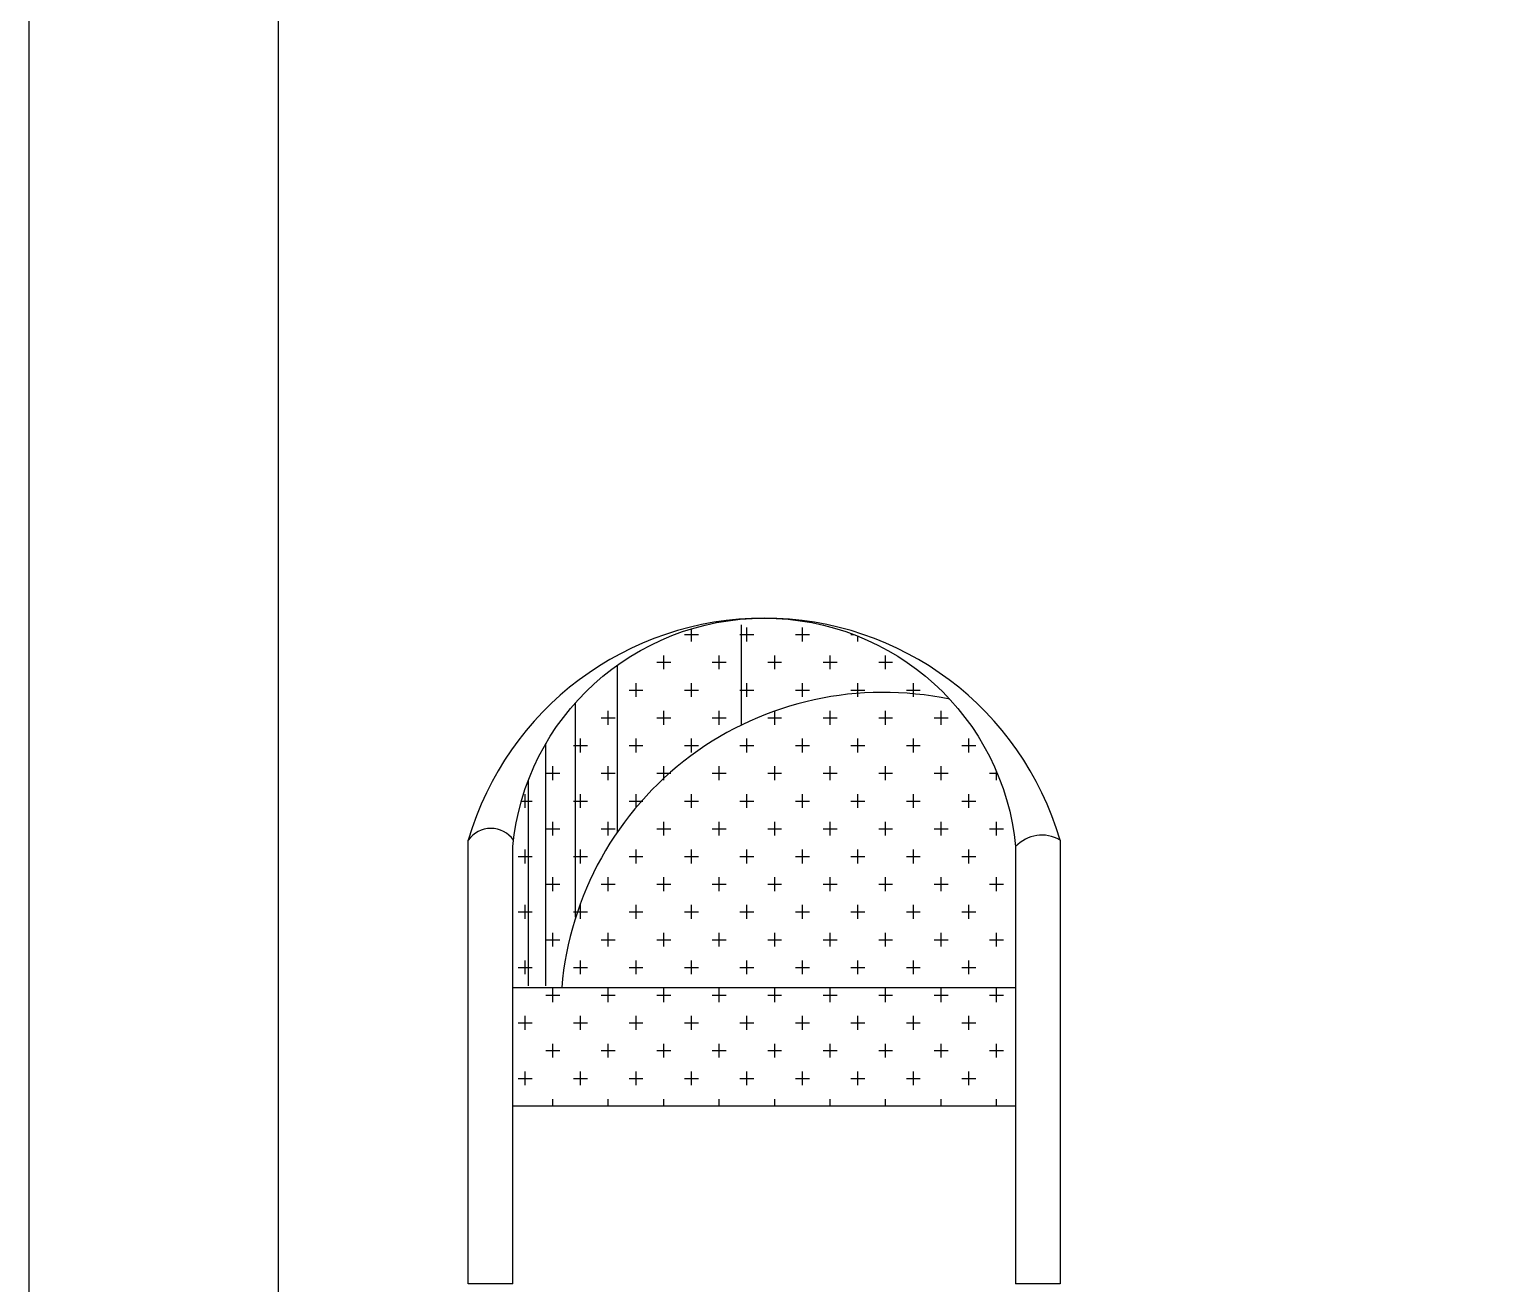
# Model space of a CAD drawing. Header units: inches. Extents: x 11 to 53.5, y 7.4 to 32.2.
# Drawn here: x 11.022 to 12.993, y 10.164 to 11.86 of the extents above; entities that cross this region are included whole.
import ezdxf

# ---------------------------------------------------------------- set-up
doc = ezdxf.new("R2010")
doc.units = ezdxf.units.IN
doc.header["$MEASUREMENT"] = 0
doc.layers.add('1', color=1, linetype='Continuous')
doc.layers.add('kadrbm', color=4, linetype='Continuous')

# ---------------------------------------------------------------- blocks, each defined once
blk = doc.blocks.new('kadrbm')
at = {"layer": 'kadrbm', "color": 4}
blk.add_lwpolyline([(0, 0), (0, 24.7972), (21, 24.7972), (21, 0), (0, 0)], close=True, dxfattribs=at)
blk.add_lwpolyline([(20.6631, 0.3257), (20.6631, 24.4603), (0.3369, 24.4603), (0.3369, 0.3257), (20.6631, 0.3257)], dxfattribs=at)

msp = doc.modelspace()

# ---------------------------------------------------------------- linework, layer by layer
at = {"layer": '1'}
for p, q in [((11.9078, 11.0419), (11.9266, 11.0419)), ((11.9172, 11.0326), (11.9172, 11.0496)), ((11.9828, 11.0419), (12.0016, 11.0419)), ((11.9848, 10.9196), (11.9848, 11.0553)), ((11.9922, 11.0326), (11.9922, 11.0513)), ((12.0578, 11.0419), (12.0766, 11.0419)), ((12.0672, 11.0326), (12.0672, 11.0513)), ((12.1328, 11.0419), (12.1366, 11.0419)), ((12.1422, 11.0326), (12.1422, 11.0397)), ((11.8172, 10.7754), (11.8172, 11.0006)), ((11.8703, 11.0044), (11.8891, 11.0044)), ((11.8797, 10.9951), (11.8797, 11.0138)), ((11.9453, 11.0044), (11.9641, 11.0044)), ((11.9547, 10.9951), (11.9547, 11.0138)), ((12.0203, 11.0044), (12.0391, 11.0044)), ((12.0297, 10.9951), (12.0297, 11.0138)), ((12.0953, 11.0044), (12.1141, 11.0044)), ((12.1047, 10.9951), (12.1047, 11.0138)), ((12.1703, 11.0044), (12.1891, 11.0044)), ((12.1797, 10.9951), (12.1797, 11.0138)), ((11.8328, 10.9669), (11.8516, 10.9669)), ((11.8422, 10.9576), (11.8422, 10.9763)), ((11.9078, 10.9669), (11.9266, 10.9669)), ((11.9172, 10.9576), (11.9172, 10.9763)), ((11.9828, 10.9669), (12.0016, 10.9669)), ((11.9922, 10.9576), (11.9922, 10.9763)), ((12.0578, 10.9669), (12.0766, 10.9669)), ((12.0672, 10.9576), (12.0672, 10.9763)), ((12.1328, 10.9669), (12.1516, 10.9669)), ((12.1422, 10.9576), (12.1422, 10.9763)), ((12.2078, 10.9669), (12.2266, 10.9669)), ((12.2172, 10.9576), (12.2172, 10.9763)), ((11.7606, 10.6599), (11.7606, 10.9498)), ((11.8047, 10.9201), (11.8047, 10.9388)), ((11.8797, 10.9201), (11.8797, 10.9388)), ((11.9547, 10.9201), (11.9547, 10.9388)), ((12.0297, 10.9201), (12.0297, 10.9388)), ((12.1047, 10.9201), (12.1047, 10.9388)), ((12.1797, 10.9201), (12.1797, 10.9388)), ((12.2547, 10.9201), (12.2547, 10.9388)), ((11.7953, 10.9294), (11.8141, 10.9294)), ((11.8703, 10.9294), (11.8891, 10.9294)), ((11.9453, 10.9294), (11.9641, 10.9294)), ((12.0203, 10.9294), (12.0391, 10.9294)), ((12.0953, 10.9294), (12.1141, 10.9294)), ((12.1703, 10.9294), (12.1891, 10.9294)), ((12.2453, 10.9294), (12.2641, 10.9294)), ((11.7672, 10.8826), (11.7672, 10.9013)), ((11.8422, 10.8826), (11.8422, 10.9013)), ((11.9172, 10.8826), (11.9172, 10.9013)), ((11.9922, 10.8826), (11.9922, 10.9013)), ((12.0672, 10.8826), (12.0672, 10.9013)), ((12.1422, 10.8826), (12.1422, 10.9013)), ((12.2172, 10.8826), (12.2172, 10.9013)), ((12.2922, 10.8826), (12.2922, 10.9013)), ((11.7205, 10.5672), (11.7205, 10.8946)), ((11.7578, 10.8919), (11.7766, 10.8919)), ((11.8328, 10.8919), (11.8516, 10.8919)), ((11.9078, 10.8919), (11.9266, 10.8919)), ((11.9828, 10.8919), (12.0016, 10.8919)), ((12.0578, 10.8919), (12.0766, 10.8919)), ((12.1328, 10.8919), (12.1516, 10.8919)), ((12.2078, 10.8919), (12.2266, 10.8919)), ((12.2828, 10.8919), (12.3016, 10.8919)), ((11.7297, 10.8451), (11.7297, 10.8638)), ((11.8047, 10.8451), (11.8047, 10.8638)), ((11.8797, 10.8451), (11.8797, 10.8638)), ((11.9547, 10.8451), (11.9547, 10.8638)), ((12.0297, 10.8451), (12.0297, 10.8638)), ((12.1047, 10.8451), (12.1047, 10.8638)), ((12.1797, 10.8451), (12.1797, 10.8638)), ((12.2547, 10.8451), (12.2547, 10.8638)), ((11.6969, 10.5672), (11.6969, 10.8455)), ((11.7203, 10.8544), (11.7391, 10.8544)), ((11.7953, 10.8544), (11.8141, 10.8544)), ((11.8703, 10.8544), (11.8891, 10.8544)), ((11.9453, 10.8544), (11.9641, 10.8544)), ((12.0203, 10.8544), (12.0391, 10.8544)), ((12.0953, 10.8544), (12.1141, 10.8544)), ((12.1703, 10.8544), (12.1891, 10.8544)), ((12.2453, 10.8544), (12.2641, 10.8544)), ((12.3203, 10.8544), (12.3306, 10.8544)), ((12.3297, 10.8451), (12.3297, 10.8566)), ((11.6922, 10.8076), (11.6922, 10.8263)), ((11.7672, 10.8076), (11.7672, 10.8263)), ((11.8422, 10.8076), (11.8422, 10.8263)), ((11.9172, 10.8076), (11.9172, 10.8263)), ((11.9922, 10.8076), (11.9922, 10.8263)), ((12.0672, 10.8076), (12.0672, 10.8263)), ((12.1422, 10.8076), (12.1422, 10.8263)), ((12.2172, 10.8076), (12.2172, 10.8263)), ((12.2922, 10.8076), (12.2922, 10.8263)), ((11.6873, 10.8169), (11.7016, 10.8169)), ((11.7578, 10.8169), (11.7766, 10.8169)), ((11.8328, 10.8169), (11.8516, 10.8169)), ((11.9078, 10.8169), (11.9266, 10.8169)), ((11.9828, 10.8169), (12.0016, 10.8169)), ((12.0578, 10.8169), (12.0766, 10.8169)), ((12.1328, 10.8169), (12.1516, 10.8169)), ((12.2078, 10.8169), (12.2266, 10.8169)), ((12.2828, 10.8169), (12.3016, 10.8169)), ((11.7297, 10.7701), (11.7297, 10.7888)), ((11.8047, 10.7701), (11.8047, 10.7888)), ((11.8797, 10.7701), (11.8797, 10.7888)), ((11.9547, 10.7701), (11.9547, 10.7888)), ((12.0297, 10.7701), (12.0297, 10.7888)), ((12.1047, 10.7701), (12.1047, 10.7888)), ((12.1797, 10.7701), (12.1797, 10.7888)), ((12.2547, 10.7701), (12.2547, 10.7888)), ((12.3297, 10.7701), (12.3297, 10.7888)), ((11.6155, 10.1641), (11.6155, 10.7641)), ((11.7203, 10.7794), (11.7391, 10.7794)), ((11.7953, 10.7794), (11.8141, 10.7794)), ((11.8703, 10.7794), (11.8891, 10.7794)), ((11.9453, 10.7794), (11.9641, 10.7794)), ((12.0203, 10.7794), (12.0391, 10.7794)), ((12.0953, 10.7794), (12.1141, 10.7794)), ((12.1703, 10.7794), (12.1891, 10.7794)), ((12.2453, 10.7794), (12.2641, 10.7794)), ((12.3203, 10.7794), (12.3391, 10.7794)), ((12.4155, 10.7641), (12.4155, 10.1641)), ((11.6828, 10.7419), (11.7016, 10.7419)), ((11.6922, 10.7326), (11.6922, 10.7513)), ((11.7578, 10.7419), (11.7766, 10.7419)), ((11.7672, 10.7326), (11.7672, 10.7513)), ((11.8328, 10.7419), (11.8516, 10.7419)), ((11.8422, 10.7326), (11.8422, 10.7513)), ((11.9078, 10.7419), (11.9266, 10.7419)), ((11.9172, 10.7326), (11.9172, 10.7513)), ((11.9828, 10.7419), (12.0016, 10.7419)), ((11.9922, 10.7326), (11.9922, 10.7513)), ((12.0578, 10.7419), (12.0766, 10.7419)), ((12.0672, 10.7326), (12.0672, 10.7513)), ((12.1328, 10.7419), (12.1516, 10.7419)), ((12.1422, 10.7326), (12.1422, 10.7513)), ((12.2078, 10.7419), (12.2266, 10.7419)), ((12.2172, 10.7326), (12.2172, 10.7513)), ((12.2828, 10.7419), (12.3016, 10.7419)), ((12.2922, 10.7326), (12.2922, 10.7513)), ((11.7203, 10.7044), (11.7391, 10.7044)), ((11.7297, 10.6951), (11.7297, 10.7138)), ((11.7953, 10.7044), (11.8141, 10.7044)), ((11.8047, 10.6951), (11.8047, 10.7138)), ((11.8703, 10.7044), (11.8891, 10.7044)), ((11.8797, 10.6951), (11.8797, 10.7138)), ((11.9453, 10.7044), (11.9641, 10.7044)), ((11.9547, 10.6951), (11.9547, 10.7138)), ((12.0203, 10.7044), (12.0391, 10.7044)), ((12.0297, 10.6951), (12.0297, 10.7138)), ((12.0953, 10.7044), (12.1141, 10.7044)), ((12.1047, 10.6951), (12.1047, 10.7138)), ((12.1703, 10.7044), (12.1891, 10.7044)), ((12.1797, 10.6951), (12.1797, 10.7138)), ((12.2453, 10.7044), (12.2641, 10.7044)), ((12.2547, 10.6951), (12.2547, 10.7138)), ((12.3203, 10.7044), (12.3391, 10.7044)), ((12.3297, 10.6951), (12.3297, 10.7138)), ((11.6828, 10.6669), (11.7016, 10.6669)), ((11.6922, 10.6576), (11.6922, 10.6763)), ((11.7578, 10.6669), (11.7766, 10.6669)), ((11.7672, 10.6576), (11.7672, 10.6763)), ((11.8328, 10.6669), (11.8516, 10.6669)), ((11.8422, 10.6576), (11.8422, 10.6763)), ((11.9078, 10.6669), (11.9266, 10.6669)), ((11.9172, 10.6576), (11.9172, 10.6763)), ((11.9828, 10.6669), (12.0016, 10.6669)), ((11.9922, 10.6576), (11.9922, 10.6763)), ((12.0578, 10.6669), (12.0766, 10.6669)), ((12.0672, 10.6576), (12.0672, 10.6763)), ((12.1328, 10.6669), (12.1516, 10.6669)), ((12.1422, 10.6576), (12.1422, 10.6763)), ((12.2078, 10.6669), (12.2266, 10.6669)), ((12.2172, 10.6576), (12.2172, 10.6763)), ((12.2828, 10.6669), (12.3016, 10.6669)), ((12.2922, 10.6576), (12.2922, 10.6763)), ((11.7203, 10.6294), (11.7391, 10.6294)), ((11.7297, 10.6201), (11.7297, 10.6388)), ((11.7953, 10.6294), (11.8141, 10.6294)), ((11.8047, 10.6201), (11.8047, 10.6388)), ((11.8703, 10.6294), (11.8891, 10.6294)), ((11.8797, 10.6201), (11.8797, 10.6388)), ((11.9453, 10.6294), (11.9641, 10.6294)), ((11.9547, 10.6201), (11.9547, 10.6388)), ((12.0203, 10.6294), (12.0391, 10.6294)), ((12.0297, 10.6201), (12.0297, 10.6388)), ((12.0953, 10.6294), (12.1141, 10.6294)), ((12.1047, 10.6201), (12.1047, 10.6388)), ((12.1703, 10.6294), (12.1891, 10.6294)), ((12.1797, 10.6201), (12.1797, 10.6388)), ((12.2453, 10.6294), (12.2641, 10.6294)), ((12.2547, 10.6201), (12.2547, 10.6388)), ((12.3203, 10.6294), (12.3391, 10.6294)), ((12.3297, 10.6201), (12.3297, 10.6388)), ((11.6828, 10.5919), (11.7016, 10.5919)), ((11.6922, 10.5826), (11.6922, 10.6013)), ((11.7578, 10.5919), (11.7766, 10.5919)), ((11.7672, 10.5826), (11.7672, 10.6013)), ((11.8328, 10.5919), (11.8516, 10.5919)), ((11.8422, 10.5826), (11.8422, 10.6013)), ((11.9078, 10.5919), (11.9266, 10.5919)), ((11.9172, 10.5826), (11.9172, 10.6013)), ((11.9828, 10.5919), (12.0016, 10.5919)), ((11.9922, 10.5826), (11.9922, 10.6013)), ((12.0578, 10.5919), (12.0766, 10.5919)), ((12.0672, 10.5826), (12.0672, 10.6013)), ((12.1328, 10.5919), (12.1516, 10.5919)), ((12.1422, 10.5826), (12.1422, 10.6013)), ((12.2078, 10.5919), (12.2266, 10.5919)), ((12.2172, 10.5826), (12.2172, 10.6013)), ((12.2828, 10.5919), (12.3016, 10.5919)), ((12.2922, 10.5826), (12.2922, 10.6013)), ((12.3555, 10.5641), (11.6755, 10.5641)), ((11.7297, 10.5451), (11.7297, 10.5638)), ((11.8047, 10.5451), (11.8047, 10.5638)), ((11.8797, 10.5451), (11.8797, 10.5638)), ((11.9547, 10.5451), (11.9547, 10.5638)), ((12.0297, 10.5451), (12.0297, 10.5638)), ((12.1047, 10.5451), (12.1047, 10.5638)), ((12.1797, 10.5451), (12.1797, 10.5638)), ((12.2547, 10.5451), (12.2547, 10.5638)), ((12.3297, 10.5451), (12.3297, 10.5638)), ((11.7203, 10.5544), (11.7391, 10.5544)), ((11.7953, 10.5544), (11.8141, 10.5544)), ((11.8703, 10.5544), (11.8891, 10.5544)), ((11.9453, 10.5544), (11.9641, 10.5544)), ((12.0203, 10.5544), (12.0391, 10.5544)), ((12.0953, 10.5544), (12.1141, 10.5544)), ((12.1703, 10.5544), (12.1891, 10.5544)), ((12.2453, 10.5544), (12.2641, 10.5544)), ((12.3203, 10.5544), (12.3391, 10.5544)), ((11.6922, 10.5076), (11.6922, 10.5263)), ((11.7672, 10.5076), (11.7672, 10.5263)), ((11.8422, 10.5076), (11.8422, 10.5263)), ((11.9172, 10.5076), (11.9172, 10.5263)), ((11.9922, 10.5076), (11.9922, 10.5263)), ((12.0672, 10.5076), (12.0672, 10.5263)), ((12.1422, 10.5076), (12.1422, 10.5263)), ((12.2172, 10.5076), (12.2172, 10.5263)), ((12.2922, 10.5076), (12.2922, 10.5263)), ((11.6828, 10.5169), (11.7016, 10.5169)), ((11.7578, 10.5169), (11.7766, 10.5169)), ((11.8328, 10.5169), (11.8516, 10.5169)), ((11.9078, 10.5169), (11.9266, 10.5169)), ((11.9828, 10.5169), (12.0016, 10.5169)), ((12.0578, 10.5169), (12.0766, 10.5169)), ((12.1328, 10.5169), (12.1516, 10.5169)), ((12.2078, 10.5169), (12.2266, 10.5169)), ((12.2828, 10.5169), (12.3016, 10.5169)), ((11.7297, 10.4701), (11.7297, 10.4888)), ((11.8047, 10.4701), (11.8047, 10.4888)), ((11.8797, 10.4701), (11.8797, 10.4888)), ((11.9547, 10.4701), (11.9547, 10.4888)), ((12.0297, 10.4701), (12.0297, 10.4888)), ((12.1047, 10.4701), (12.1047, 10.4888)), ((12.1797, 10.4701), (12.1797, 10.4888)), ((12.2547, 10.4701), (12.2547, 10.4888)), ((12.3297, 10.4701), (12.3297, 10.4888)), ((11.7203, 10.4794), (11.7391, 10.4794)), ((11.7953, 10.4794), (11.8141, 10.4794)), ((11.8703, 10.4794), (11.8891, 10.4794)), ((11.9453, 10.4794), (11.9641, 10.4794)), ((12.0203, 10.4794), (12.0391, 10.4794)), ((12.0953, 10.4794), (12.1141, 10.4794)), ((12.1703, 10.4794), (12.1891, 10.4794)), ((12.2453, 10.4794), (12.2641, 10.4794)), ((12.3203, 10.4794), (12.3391, 10.4794)), ((11.6922, 10.4326), (11.6922, 10.4513)), ((11.7672, 10.4326), (11.7672, 10.4513)), ((11.8422, 10.4326), (11.8422, 10.4513)), ((11.9172, 10.4326), (11.9172, 10.4513)), ((11.9922, 10.4326), (11.9922, 10.4513)), ((12.0672, 10.4326), (12.0672, 10.4513)), ((12.1422, 10.4326), (12.1422, 10.4513)), ((12.2172, 10.4326), (12.2172, 10.4513)), ((12.2922, 10.4326), (12.2922, 10.4513)), ((11.6828, 10.4419), (11.7016, 10.4419)), ((11.7578, 10.4419), (11.7766, 10.4419)), ((11.8328, 10.4419), (11.8516, 10.4419)), ((11.9078, 10.4419), (11.9266, 10.4419)), ((11.9828, 10.4419), (12.0016, 10.4419)), ((12.0578, 10.4419), (12.0766, 10.4419)), ((12.1328, 10.4419), (12.1516, 10.4419)), ((12.2078, 10.4419), (12.2266, 10.4419)), ((12.2828, 10.4419), (12.3016, 10.4419)), ((11.7297, 10.4041), (11.7297, 10.4138)), ((11.8047, 10.4041), (11.8047, 10.4138)), ((11.8797, 10.4041), (11.8797, 10.4138)), ((11.9547, 10.4041), (11.9547, 10.4138)), ((12.0297, 10.4041), (12.0297, 10.4138)), ((12.1047, 10.4041), (12.1047, 10.4138)), ((12.1797, 10.4041), (12.1797, 10.4138)), ((12.2547, 10.4041), (12.2547, 10.4138)), ((12.3297, 10.4041), (12.3297, 10.4138)), ((12.3555, 10.4041), (11.6755, 10.4041)), ((11.6755, 10.1641), (11.6155, 10.1641)), ((12.4155, 10.1641), (12.3555, 10.1641))]:
    msp.add_line(p, q, dxfattribs=at)
msp.add_lwpolyline([(11.6755, 10.1641), (11.6755, 10.7552, -0.908564), (12.3555, 10.7552), (12.3555, 10.1641)], format="xyb", dxfattribs=at)
for centre, radius, start, end in [((12.0155, 10.6474), 0.4167, 16.2602, 163.7398), ((12.1761, 10.5279), 0.4359, 78.0552, 175.1377), ((11.646, 10.7426), 0.0373, 35.1714, 144.8286), ((12.391, 10.7226), 0.0482, 59.4458, 137.4509)]:
    msp.add_arc(centre, radius, start, end, dxfattribs=at)

# ---------------------------------------------------------------- block references
at = {"layer": 'kadrbm'}
msp.add_blockref('kadrbm', (11.0217, 7.3575), dxfattribs=at)

doc.saveas('drawing.dxf')
